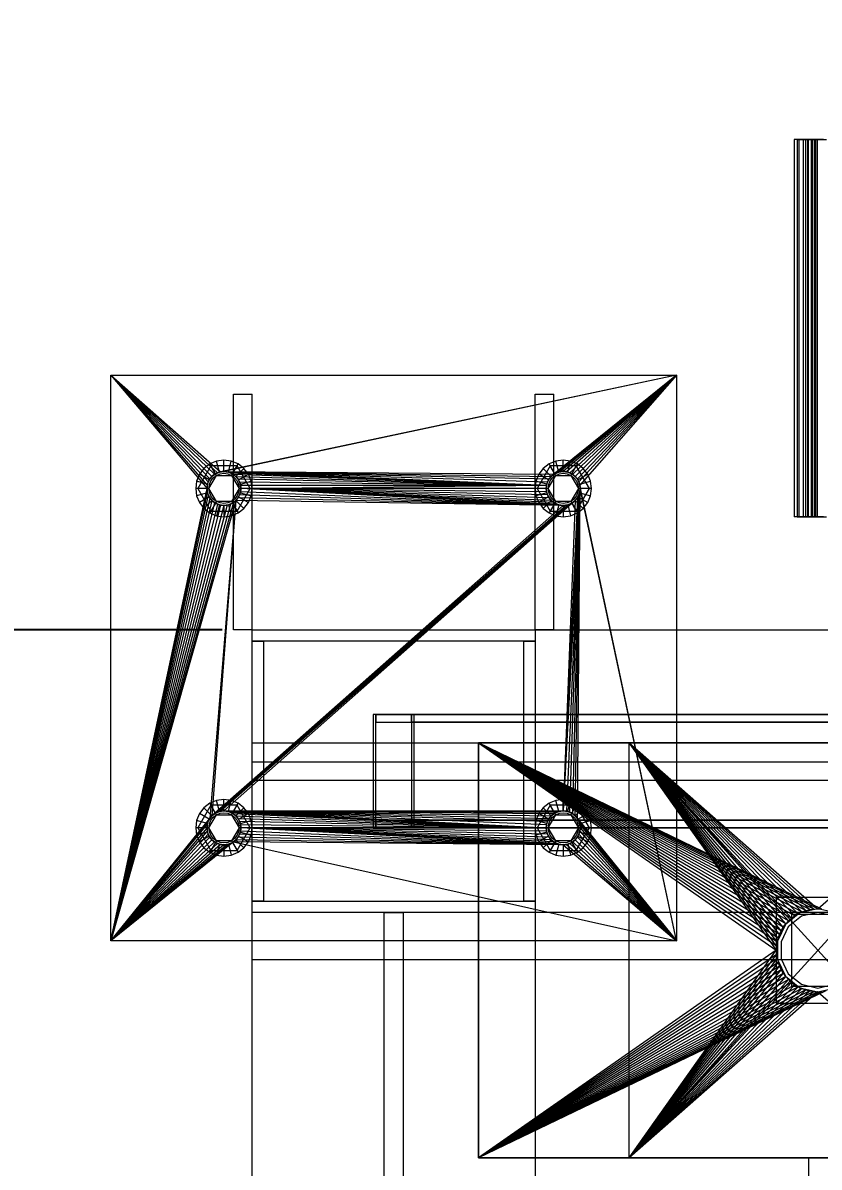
# Model space of a CAD drawing. Header units: millimetres. Extents: x -191664 to 191490, y -197311 to 10263.
# Drawn here: x -47 to 376, y -110025 to -109418 of the extents above; entities that cross this region are included whole.
import ezdxf

# ---------------------------------------------------------------- set-up
doc = ezdxf.new("R2010")
doc.units = ezdxf.units.MM
for name, color, linetype, lineweight in [('COTAS_O', 1, 'Continuous', 0), ('DET_briquetadora_superior', 7, 'Continuous', 0), ('R15_COTAS_TRANSPORTE_P', 1, 'Continuous', 0)]:
    doc.layers.add(name, color=color, linetype=linetype, lineweight=lineweight)
doc.dimstyles.new('PLANTA_20', dxfattribs={"dimtxt": 50, "dimasz": 30, "dimexe": 30, "dimexo": 16, "dimgap": 20, "dimtad": 1, "dimtih": 1, "dimtoh": 1, "dimdec": 1, "dimzin": 0, "dimdsep": 46, "dimcen": 0.09, "dimadec": 0, "dimazin": 0, "dimtfac": 1, "dimtdec": 4, "dimtofl": 0, "dimtmove": 0, "dimatfit": 3, "dimfxl": 1, "dimtolj": 1, "dimtzin": 0, "dimarcsym": 0})

# ---------------------------------------------------------------- blocks, each defined once
blk = doc.blocks.new('*D81')
at = {"layer": 'COTAS_O', "color": 0, "lineweight": -2, "transparency": 16777216}
for p, q in [((59, -109740), (-455, -109740)), ((-425, -111680), (-425, -109770)), ((59, -111710), (-455, -111710))]:
    blk.add_line(p, q, dxfattribs=at)
at = {"layer": 'COTAS_O', "color": 0, "transparency": 16777216}
for points in [[(-430, -109770), (-420, -109770), (-425, -109740)], [(-430, -111680), (-420, -111680), (-425, -111710)]]:
    blk.add_solid(points, dxfattribs=at)
at = {"layer": 'Defpoints', "color": 0, "transparency": 16777216}
for p in [(-425, -109740), (75, -109740), (75, -111710)]:
    blk.add_point(p, dxfattribs=at)
blk = doc.blocks.new('*D131')
at = {"layer": 'Defpoints', "color": 0, "transparency": 16777216}
for p in [(1100, -183968.15), (1139.8, -184162.66), (1104.62, -184212), (1304.62, -184212), (1304.62, -184212)]:
    blk.add_point(p, dxfattribs=at)
at = {"layer": 'R15_COTAS_TRANSPORTE_P', "color": 0, "lineweight": -2, "transparency": 16777216}
blk.add_arc((1304.62, -184212), 172.05, 140.00345, 169.99655, dxfattribs=at)
at = {"layer": 'R15_COTAS_TRANSPORTE_P', "color": 0, "transparency": 16777216}
for points in [[(1169.28, -184097.88), (1176.35, -184104.95), (1194.03, -184080.2)], [(1140.17, -184182.55), (1130.2, -184181.68), (1132.57, -184212)]]:
    blk.add_solid(points, dxfattribs=at)
blk = doc.blocks.new('*D132')
at = {"layer": 'Defpoints', "color": 0, "transparency": 16777216}
for p in [(-500, -194490), (-500, -194490), (500, -194490), (203.29, -194656.68), (439.69, -194832.02)]:
    blk.add_point(p, dxfattribs=at)
at = {"layer": 'R15_COTAS_TRANSPORTE_P', "color": 0, "lineweight": -2, "transparency": 16777216}
blk.add_arc((-500, -194490), 722.77, 342.37834, 357.62166, dxfattribs=at)
at = {"layer": 'R15_COTAS_TRANSPORTE_P', "color": 0, "transparency": 16777216}
for points in [[(217.15, -194519.89), (227.15, -194520.1), (222.77, -194490)], [(193.59, -194710.42), (184.12, -194707.19), (179.18, -194737.2)]]:
    blk.add_solid(points, dxfattribs=at)
blk = doc.blocks.new('*D133')
at = {"layer": 'Defpoints', "color": 0, "transparency": 16777216}
for p in [(439.69, -194147.98), (217.89, -194406.09), (-500, -194490), (-500, -194490), (500, -194490)]:
    blk.add_point(p, dxfattribs=at)
at = {"layer": 'R15_COTAS_TRANSPORTE_P', "color": 0, "lineweight": -2, "transparency": 16777216}
blk.add_arc((-500, -194490), 722.77, 2.37834, 17.62166, dxfattribs=at)
at = {"layer": 'R15_COTAS_TRANSPORTE_P', "color": 0, "transparency": 16777216}
for points in [[(184.12, -194272.81), (193.59, -194269.58), (179.18, -194242.8)], [(227.15, -194459.9), (217.15, -194460.11), (222.77, -194490)]]:
    blk.add_solid(points, dxfattribs=at)

msp = doc.modelspace()

# ---------------------------------------------------------------- linework, layer by layer
at = {"layer": 'DET_briquetadora_superior', "color": 9, "true_color": 0xb9c3c2}
for p, q in [((362.53, -109480), (362.53, -109680)), ((367.25, -109480), (362.53, -109480)), ((364.03, -109480), (364.03, -109680)), ((368.53, -109480), (364.03, -109480)), ((364.03, -109480), (365, -109480)), ((365, -109480), (365, -109680)), ((365, -109480), (369.89, -109480)), ((367.25, -109480), (367.25, -109680)), ((371.97, -109480), (367.25, -109480)), ((368.53, -109480), (368.53, -109680)), ((373.06, -109480), (368.53, -109480)), ((369.49, -109480), (369.49, -109680)), ((373.73, -109480), (369.49, -109480)), ((369.49, -109480), (371.42, -109480)), ((369.89, -109480), (369.89, -109680)), ((369.89, -109480), (374.76, -109480)), ((371.42, -109480), (371.42, -109680)), ((371.42, -109480), (376.43, -109480)), ((371.97, -109480), (371.97, -109680)), ((376.7, -109480), (371.97, -109480)), ((373.06, -109480), (373.06, -109680)), ((377.6, -109480), (373.06, -109480)), ((373.73, -109480), (373.73, -109680)), ((378.01, -109480), (373.73, -109480)), ((374.76, -109480), (374.76, -109680)), ((374.76, -109480), (379.63, -109480)), ((367.25, -109680), (362.53, -109680)), ((368.53, -109680), (364.03, -109680)), ((364.03, -109680), (365, -109680)), ((365, -109680), (369.89, -109680)), ((371.97, -109680), (367.25, -109680)), ((373.06, -109680), (368.53, -109680)), ((373.73, -109680), (369.49, -109680)), ((369.49, -109680), (371.42, -109680)), ((369.89, -109680), (374.76, -109680)), ((371.42, -109680), (376.43, -109680)), ((376.7, -109680), (371.97, -109680)), ((377.6, -109680), (373.06, -109680)), ((378.01, -109680), (373.73, -109680)), ((374.76, -109680), (379.63, -109680)), ((195, -109800), (275, -109800)), ((204.41, -109800), (195, -109800)), ((195, -109800), (475, -109800)), ((195, -109800), (675, -109800)), ((195, -110020), (195, -109800)), ((195, -109800), (195, -109813.45)), ((195, -109800), (353, -109910)), ((353.11, -109907.84), (195, -109800)), ((353.42, -109905.71), (195, -109800)), ((353.95, -109903.61), (195, -109800)), ((354.67, -109901.58), (195, -109800)), ((355.6, -109899.63), (195, -109800)), ((356.71, -109897.78), (195, -109800)), ((357.99, -109896.04), (195, -109800)), ((359.44, -109894.44), (195, -109800)), ((361.04, -109892.99), (195, -109800)), ((362.78, -109891.71), (195, -109800)), ((364.63, -109890.6), (195, -109800)), ((366.58, -109889.67), (195, -109800)), ((368.61, -109888.95), (195, -109800)), ((370.71, -109888.42), (195, -109800)), ((372.84, -109888.11), (195, -109800)), ((375, -109888), (195, -109800)), ((377.16, -109888.11), (195, -109800)), ((195, -109800), (2155, -109800)), ((205.39, -109800), (204.41, -109800)), ((204.41, -109800), (275, -109800)), ((211.91, -109800), (205.39, -109800)), ((205.39, -109800), (275, -109800)), ((275, -109800), (211.91, -109800)), ((254.17, -109800), (211.91, -109800)), ((475, -109800), (254.17, -109800)), ((279, -109800), (254.17, -109800)), ((275, -110020), (275, -109800)), ((275, -109800), (475, -109800)), ((275, -109800), (353, -109910)), ((275, -109800), (364.63, -109890.6)), ((362.78, -109891.71), (275, -109800)), ((361.04, -109892.99), (275, -109800)), ((359.44, -109894.44), (275, -109800)), ((357.99, -109896.04), (275, -109800)), ((356.71, -109897.78), (275, -109800)), ((355.6, -109899.63), (275, -109800)), ((354.67, -109901.58), (275, -109800)), ((353.95, -109903.61), (275, -109800)), ((353.42, -109905.71), (275, -109800)), ((353.11, -109907.84), (275, -109800)), ((275, -109800), (366.58, -109889.67)), ((275, -109800), (368.61, -109888.95)), ((275, -109800), (370.71, -109888.42)), ((275, -109800), (372.84, -109888.11)), ((275, -109800), (375, -109888)), ((275, -110020), (475, -109800)), ((275, -109800), (475, -110020)), ((555, -109800), (279, -109800)), ((568.33, -109800), (279, -109800)), ((375, -109888), (475, -109800)), ((195, -109813.45), (195, -110020)), ((397, -109882), (353, -109882)), ((353, -109882), (353, -109938)), ((375, -109888), (365.45, -109890.18)), ((366.58, -109889.67), (368.61, -109888.95)), ((368.61, -109888.95), (370.71, -109888.42)), ((370.71, -109888.42), (372.84, -109888.11)), ((372.84, -109888.11), (375, -109888)), ((384.55, -109890.18), (375, -109888)), ((375, -109888), (377.16, -109888.11)), ((365.45, -109890.18), (357.8, -109896.28)), ((357.99, -109896.04), (359.44, -109894.44)), ((366.32, -109891.98), (359.36, -109897.53)), ((359.44, -109894.44), (361.04, -109892.99)), ((361, -109891), (361, -109929)), ((389, -109891), (361, -109891)), ((361.04, -109892.99), (362.78, -109891.71)), ((362.78, -109891.71), (364.63, -109890.6)), ((364.63, -109890.6), (366.58, -109889.67)), ((375, -109890), (366.32, -109891.98)), ((383.68, -109891.98), (375, -109890)), ((357.8, -109896.28), (353.55, -109905.1)), ((354.67, -109901.58), (355.6, -109899.63)), ((359.36, -109897.53), (355.5, -109905.55)), ((355.6, -109899.63), (356.71, -109897.78)), ((356.71, -109897.78), (357.99, -109896.04)), ((353.11, -109907.84), (353.42, -109905.71)), ((353.42, -109905.71), (353.95, -109903.61)), ((353.55, -109905.1), (353.55, -109914.9)), ((353.95, -109903.61), (354.67, -109901.58)), ((355.5, -109905.55), (355.5, -109914.45)), ((353, -109910), (195, -110020)), ((353.11, -109912.16), (195, -110020)), ((275, -110020), (353, -109910)), ((275, -110020), (353.11, -109912.16)), ((353, -109910), (353.11, -109907.84)), ((353, -109910), (353.11, -109912.16)), ((353.11, -109912.16), (353.42, -109914.29)), ((353.42, -109914.29), (195, -110020)), ((353.95, -109916.39), (195, -110020)), ((354.67, -109918.42), (195, -110020)), ((275, -110020), (353.42, -109914.29)), ((275, -110020), (353.95, -109916.39)), ((275, -110020), (354.67, -109918.42)), ((353.42, -109914.29), (353.95, -109916.39)), ((353.55, -109914.9), (357.8, -109923.72)), ((353.95, -109916.39), (354.67, -109918.42)), ((354.67, -109918.42), (355.6, -109920.37)), ((355.5, -109914.45), (359.36, -109922.47)), ((355.6, -109920.37), (195, -110020)), ((356.71, -109922.22), (195, -110020)), ((357.99, -109923.96), (195, -110020)), ((359.44, -109925.56), (195, -110020)), ((275, -110020), (355.6, -109920.37)), ((275, -110020), (356.71, -109922.22)), ((275, -110020), (357.99, -109923.96)), ((275, -110020), (359.44, -109925.56)), ((355.6, -109920.37), (356.71, -109922.22)), ((356.71, -109922.22), (357.99, -109923.96)), ((357.8, -109923.72), (365.45, -109929.82)), ((357.99, -109923.96), (359.44, -109925.56)), ((359.36, -109922.47), (366.32, -109928.02)), ((359.44, -109925.56), (361.04, -109927.01)), ((361.04, -109927.01), (195, -110020)), ((362.78, -109928.29), (195, -110020)), ((364.63, -109929.4), (195, -110020)), ((366.58, -109930.33), (195, -110020)), ((368.61, -109931.05), (195, -110020)), ((379.29, -109931.58), (195, -110020)), ((370.71, -109931.58), (195, -110020)), ((361.04, -109927.01), (275, -110020)), ((362.78, -109928.29), (275, -110020)), ((364.63, -109929.4), (275, -110020)), ((366.58, -109930.33), (275, -110020)), ((368.61, -109931.05), (275, -110020)), ((370.71, -109931.58), (275, -110020)), ((361, -109929), (389, -109929)), ((361.04, -109927.01), (362.78, -109928.29)), ((362.78, -109928.29), (364.63, -109929.4)), ((364.63, -109929.4), (366.58, -109930.33)), ((365.45, -109929.82), (375, -109932)), ((366.32, -109928.02), (375, -109930)), ((366.58, -109930.33), (368.61, -109931.05)), ((368.61, -109931.05), (370.71, -109931.58)), ((370.71, -109931.58), (372.84, -109931.89)), ((375, -109930), (383.68, -109928.02)), ((375, -109932), (384.55, -109929.82)), ((377.16, -109931.89), (195, -110020)), ((372.84, -109931.89), (195, -110020)), ((375, -109932), (195, -110020)), ((372.84, -109931.89), (275, -110020)), ((375, -109932), (275, -110020)), ((372.84, -109931.89), (375, -109932)), ((375, -109932), (377.16, -109931.89)), ((375, -109932), (475, -110020)), ((353, -109938), (397, -109938)), ((195, -110020), (475, -110020)), ((675, -110020), (195, -110020)), ((195, -110020), (275, -110020)), ((195, -110020), (204.41, -110020)), ((2155, -110020), (195, -110020)), ((275, -110020), (204.41, -110020)), ((204.41, -110020), (205.39, -110020)), ((275, -110020), (205.39, -110020)), ((205.39, -110020), (211.91, -110020)), ((275, -110020), (211.91, -110020)), ((211.91, -110020), (254.17, -110020)), ((475, -110020), (254.17, -110020)), ((254.17, -110020), (279, -110020)), ((475, -110020), (275, -110020)), ((279, -110020), (555, -110020)), ((279, -110020), (1781.67, -110020)), ((370, -110020), (372.48, -110020)), ((370, -110020), (370, -110032)), ((372.48, -110020), (379.41, -110020))]:
    msp.add_line(p, q, dxfattribs=at)
at = {"layer": 'DET_briquetadora_superior', "color": 252, "true_color": 0x82929a}
for p, q in [((0, -109905), (0, -109605)), ((0, -109605), (51, -109665)), ((0, -109605), (51.17, -109663.24)), ((0, -109605), (51.69, -109661.56)), ((0, -109605), (52.52, -109660)), ((0, -109605), (53.64, -109658.64)), ((0, -109605), (55, -109657.52)), ((0, -109605), (56.56, -109656.69)), ((0, -109605), (58.24, -109656.17)), ((0, -109605), (300, -109605)), ((300, -109605), (58.24, -109656.17)), ((300, -109605), (60, -109656)), ((300, -109605), (235, -109657.52)), ((300, -109605), (236.56, -109656.69)), ((300, -109605), (238.24, -109656.17)), ((300, -109605), (240, -109656)), ((300, -109605), (241.76, -109656.17)), ((300, -109605), (243.44, -109656.69)), ((300, -109605), (245, -109657.52)), ((300, -109605), (246.36, -109658.64)), ((300, -109605), (247.48, -109660)), ((300, -109605), (248.31, -109661.56)), ((300, -109605), (248.83, -109663.24)), ((300, -109605), (300, -109905)), ((55, -109657.52), (53.64, -109658.64)), ((56.56, -109656.69), (55, -109657.52)), ((58.24, -109656.17), (56.56, -109656.69)), ((60, -109656), (58.24, -109656.17)), ((61.76, -109656.17), (60, -109656)), ((60, -109656), (231.17, -109663.24)), ((60, -109656), (231.69, -109661.56)), ((60, -109656), (232.52, -109660)), ((60, -109656), (233.64, -109658.64)), ((60, -109656), (235, -109657.52)), ((63.44, -109656.69), (61.76, -109656.17)), ((61.76, -109656.17), (231.17, -109663.24)), ((65, -109657.52), (63.44, -109656.69)), ((63.44, -109656.69), (231.17, -109663.24)), ((66.36, -109658.64), (65, -109657.52)), ((65, -109657.52), (231.17, -109663.24)), ((235, -109657.52), (233.64, -109658.64)), ((236.56, -109656.69), (235, -109657.52)), ((238.24, -109656.17), (236.56, -109656.69)), ((240, -109656), (238.24, -109656.17)), ((241.76, -109656.17), (240, -109656)), ((243.44, -109656.69), (241.76, -109656.17)), ((245, -109657.52), (243.44, -109656.69)), ((246.36, -109658.64), (245, -109657.52)), ((51.17, -109663.24), (51, -109665)), ((51.69, -109661.56), (51.17, -109663.24)), ((52.52, -109660), (51.69, -109661.56)), ((53.64, -109658.64), (52.52, -109660)), ((67.48, -109660), (66.36, -109658.64)), ((66.36, -109658.64), (231.17, -109663.24)), ((68.31, -109661.56), (67.48, -109660)), ((67.48, -109660), (231.17, -109663.24)), ((68.83, -109663.24), (68.31, -109661.56)), ((68.31, -109661.56), (231.17, -109663.24)), ((69, -109665), (68.83, -109663.24)), ((68.83, -109663.24), (231.17, -109663.24)), ((69, -109665), (231.17, -109663.24)), ((231.17, -109663.24), (231, -109665)), ((231.69, -109661.56), (231.17, -109663.24)), ((232.52, -109660), (231.69, -109661.56)), ((233.64, -109658.64), (232.52, -109660)), ((247.48, -109660), (246.36, -109658.64)), ((248.31, -109661.56), (247.48, -109660)), ((248.83, -109663.24), (248.31, -109661.56)), ((300, -109905), (248.83, -109663.24)), ((249, -109665), (248.83, -109663.24)), ((0, -109905), (51, -109665)), ((51.17, -109666.76), (0, -109905)), ((51.69, -109668.44), (0, -109905)), ((52.52, -109670), (0, -109905)), ((51, -109665), (51.17, -109666.76)), ((51.17, -109666.76), (51.69, -109668.44)), ((51.69, -109668.44), (52.52, -109670)), ((52.52, -109670), (53.64, -109671.36)), ((66.36, -109671.36), (67.48, -109670)), ((67.48, -109670), (68.31, -109668.44)), ((240, -109674), (67.48, -109670)), ((68.31, -109668.44), (68.83, -109666.76)), ((240, -109674), (68.31, -109668.44)), ((68.83, -109666.76), (69, -109665)), ((240, -109674), (68.83, -109666.76)), ((231, -109665), (69, -109665)), ((231.17, -109666.76), (69, -109665)), ((231.69, -109668.44), (69, -109665)), ((232.52, -109670), (69, -109665)), ((233.64, -109671.36), (69, -109665)), ((235, -109672.48), (69, -109665)), ((236.56, -109673.31), (69, -109665)), ((238.24, -109673.83), (69, -109665)), ((240, -109674), (69, -109665)), ((231, -109665), (231.17, -109666.76)), ((231.17, -109666.76), (231.69, -109668.44)), ((231.69, -109668.44), (232.52, -109670)), ((232.52, -109670), (233.64, -109671.36)), ((249, -109665), (240, -109836)), ((248.83, -109666.76), (240, -109836)), ((248.31, -109668.44), (240, -109836)), ((247.48, -109670), (240, -109836)), ((249, -109665), (241.76, -109836.17)), ((243.44, -109836.69), (249, -109665)), ((245, -109837.52), (249, -109665)), ((246.36, -109838.64), (249, -109665)), ((246.36, -109671.36), (247.48, -109670)), ((247.48, -109840), (249, -109665)), ((247.48, -109670), (248.31, -109668.44)), ((248.31, -109668.44), (248.83, -109666.76)), ((248.83, -109666.76), (249, -109665)), ((300, -109905), (249, -109665)), ((53.64, -109671.36), (0, -109905)), ((66.36, -109671.36), (0, -109905)), ((55, -109672.48), (0, -109905)), ((65, -109672.48), (0, -109905)), ((56.56, -109673.31), (0, -109905)), ((63.44, -109673.31), (0, -109905)), ((58.24, -109673.83), (0, -109905)), ((61.76, -109673.83), (0, -109905)), ((60, -109674), (0, -109905)), ((66.36, -109671.36), (52.52, -109840)), ((53.64, -109671.36), (55, -109672.48)), ((66.36, -109671.36), (53.64, -109838.64)), ((246.36, -109671.36), (53.64, -109838.64)), ((245, -109672.48), (53.64, -109838.64)), ((243.44, -109673.31), (53.64, -109838.64)), ((241.76, -109673.83), (53.64, -109838.64)), ((240, -109674), (53.64, -109838.64)), ((246.36, -109671.36), (55, -109837.52)), ((55, -109672.48), (56.56, -109673.31)), ((246.36, -109671.36), (56.56, -109836.69)), ((56.56, -109673.31), (58.24, -109673.83)), ((246.36, -109671.36), (58.24, -109836.17)), ((58.24, -109673.83), (60, -109674)), ((246.36, -109671.36), (60, -109836)), ((60, -109674), (61.76, -109673.83)), ((61.76, -109673.83), (63.44, -109673.31)), ((63.44, -109673.31), (65, -109672.48)), ((65, -109672.48), (66.36, -109671.36)), ((240, -109674), (66.36, -109671.36)), ((233.64, -109671.36), (235, -109672.48)), ((235, -109672.48), (236.56, -109673.31)), ((236.56, -109673.31), (238.24, -109673.83)), ((238.24, -109673.83), (240, -109674)), ((246.36, -109671.36), (240, -109836)), ((240, -109674), (241.76, -109673.83)), ((241.76, -109673.83), (243.44, -109673.31)), ((243.44, -109673.31), (245, -109672.48)), ((245, -109672.48), (246.36, -109671.36)), ((0, -109905), (52.52, -109840)), ((52.52, -109840), (51.69, -109841.56)), ((53.64, -109838.64), (52.52, -109840)), ((55, -109837.52), (53.64, -109838.64)), ((56.56, -109836.69), (55, -109837.52)), ((58.24, -109836.17), (56.56, -109836.69)), ((60, -109836), (58.24, -109836.17)), ((61.76, -109836.17), (60, -109836)), ((60, -109836), (231, -109845)), ((60, -109836), (231.17, -109843.24)), ((60, -109836), (231.69, -109841.56)), ((60, -109836), (232.52, -109840)), ((60, -109836), (233.64, -109838.64)), ((60, -109836), (235, -109837.52)), ((60, -109836), (236.56, -109836.69)), ((60, -109836), (238.24, -109836.17)), ((60, -109836), (240, -109836)), ((63.44, -109836.69), (61.76, -109836.17)), ((61.76, -109836.17), (231, -109845)), ((65, -109837.52), (63.44, -109836.69)), ((63.44, -109836.69), (231, -109845)), ((66.36, -109838.64), (65, -109837.52)), ((65, -109837.52), (231, -109845)), ((67.48, -109840), (66.36, -109838.64)), ((66.36, -109838.64), (231, -109845)), ((68.31, -109841.56), (67.48, -109840)), ((67.48, -109840), (231, -109845)), ((232.52, -109840), (231.69, -109841.56)), ((233.64, -109838.64), (232.52, -109840)), ((235, -109837.52), (233.64, -109838.64)), ((236.56, -109836.69), (235, -109837.52)), ((238.24, -109836.17), (236.56, -109836.69)), ((240, -109836), (238.24, -109836.17)), ((241.76, -109836.17), (240, -109836)), ((243.44, -109836.69), (241.76, -109836.17)), ((245, -109837.52), (243.44, -109836.69)), ((246.36, -109838.64), (245, -109837.52)), ((247.48, -109840), (246.36, -109838.64)), ((248.31, -109841.56), (247.48, -109840)), ((247.48, -109840), (300, -109905)), ((0, -109905), (51.69, -109841.56)), ((0, -109905), (51.17, -109843.24)), ((51, -109845), (0, -109905)), ((51.17, -109843.24), (51, -109845)), ((51, -109845), (51.17, -109846.76)), ((51.69, -109841.56), (51.17, -109843.24)), ((68.83, -109843.24), (68.31, -109841.56)), ((68.31, -109841.56), (231, -109845)), ((69, -109845), (68.83, -109843.24)), ((68.83, -109843.24), (231, -109845)), ((68.83, -109846.76), (69, -109845)), ((231, -109845), (69, -109845)), ((231.17, -109846.76), (69, -109845)), ((231.69, -109848.44), (69, -109845)), ((232.52, -109850), (69, -109845)), ((233.64, -109851.36), (69, -109845)), ((235, -109852.48), (69, -109845)), ((236.56, -109853.31), (69, -109845)), ((238.24, -109853.83), (69, -109845)), ((240, -109854), (69, -109845)), ((231.17, -109843.24), (231, -109845)), ((231, -109845), (231.17, -109846.76)), ((231.69, -109841.56), (231.17, -109843.24)), ((248.83, -109843.24), (248.31, -109841.56)), ((248.31, -109841.56), (300, -109905)), ((249, -109845), (248.83, -109843.24)), ((248.83, -109843.24), (300, -109905)), ((248.83, -109846.76), (249, -109845)), ((249, -109845), (300, -109905)), ((51.17, -109846.76), (0, -109905)), ((51.69, -109848.44), (0, -109905)), ((52.52, -109850), (0, -109905)), ((53.64, -109851.36), (0, -109905)), ((55, -109852.48), (0, -109905)), ((65, -109852.48), (0, -109905)), ((51.17, -109846.76), (51.69, -109848.44)), ((51.69, -109848.44), (52.52, -109850)), ((52.52, -109850), (53.64, -109851.36)), ((53.64, -109851.36), (55, -109852.48)), ((55, -109852.48), (56.56, -109853.31)), ((63.44, -109853.31), (65, -109852.48)), ((65, -109852.48), (66.36, -109851.36)), ((65, -109852.48), (300, -109905)), ((240, -109854), (65, -109852.48)), ((66.36, -109851.36), (67.48, -109850)), ((240, -109854), (66.36, -109851.36)), ((67.48, -109850), (68.31, -109848.44)), ((240, -109854), (67.48, -109850)), ((68.31, -109848.44), (68.83, -109846.76)), ((240, -109854), (68.31, -109848.44)), ((240, -109854), (68.83, -109846.76)), ((231.17, -109846.76), (231.69, -109848.44)), ((231.69, -109848.44), (232.52, -109850)), ((232.52, -109850), (233.64, -109851.36)), ((233.64, -109851.36), (235, -109852.48)), ((235, -109852.48), (236.56, -109853.31)), ((243.44, -109853.31), (245, -109852.48)), ((245, -109852.48), (246.36, -109851.36)), ((245, -109852.48), (300, -109905)), ((246.36, -109851.36), (247.48, -109850)), ((246.36, -109851.36), (300, -109905)), ((247.48, -109850), (248.31, -109848.44)), ((247.48, -109850), (300, -109905)), ((248.31, -109848.44), (248.83, -109846.76)), ((248.31, -109848.44), (300, -109905)), ((248.83, -109846.76), (300, -109905)), ((56.56, -109853.31), (0, -109905)), ((63.44, -109853.31), (0, -109905)), ((58.24, -109853.83), (0, -109905)), ((61.76, -109853.83), (0, -109905)), ((60, -109854), (0, -109905)), ((56.56, -109853.31), (58.24, -109853.83)), ((58.24, -109853.83), (60, -109854)), ((60, -109854), (61.76, -109853.83)), ((61.76, -109853.83), (63.44, -109853.31)), ((236.56, -109853.31), (238.24, -109853.83)), ((238.24, -109853.83), (240, -109854)), ((240, -109854), (241.76, -109853.83)), ((240, -109854), (300, -109905)), ((241.76, -109853.83), (243.44, -109853.31)), ((241.76, -109853.83), (300, -109905)), ((243.44, -109853.31), (300, -109905)), ((300, -109905), (0, -109905))]:
    msp.add_line(p, q, dxfattribs=at)
at = {"layer": 'DET_briquetadora_superior', "color": 8, "true_color": 0x71848d}
for p, q in [((65, -109740), (65, -109615)), ((65, -109615), (75, -109615)), ((75, -109740), (75, -109615)), ((225, -109740), (225, -109615)), ((225, -109615), (235, -109615)), ((235, -109740), (235, -109615)), ((75, -109740), (65, -109740)), ((235, -109740), (225, -109740))]:
    msp.add_line(p, q, dxfattribs=at)
at = {"layer": 'DET_briquetadora_superior', "color": 252, "true_color": 0x8ba19a}
for p, q in [((52.5, -109652.01), (49.39, -109654.39)), ((56.12, -109650.51), (52.5, -109652.01)), ((55.5, -109657.21), (52.5, -109652.01)), ((60, -109650), (56.12, -109650.51)), ((57.67, -109656.31), (56.12, -109650.51)), ((63.88, -109650.51), (60, -109650)), ((60, -109656), (60, -109650)), ((62.33, -109656.31), (63.88, -109650.51)), ((67.5, -109652.01), (63.88, -109650.51)), ((64.5, -109657.21), (67.5, -109652.01)), ((70.61, -109654.39), (67.5, -109652.01)), ((232.5, -109652.01), (229.39, -109654.39)), ((236.12, -109650.51), (232.5, -109652.01)), ((235.5, -109657.21), (232.5, -109652.01)), ((240, -109650), (236.12, -109650.51)), ((237.67, -109656.31), (236.12, -109650.51)), ((243.88, -109650.51), (240, -109650)), ((240, -109656), (240, -109650)), ((242.33, -109656.31), (243.88, -109650.51)), ((247.5, -109652.01), (243.88, -109650.51)), ((244.5, -109657.21), (247.5, -109652.01)), ((250.61, -109654.39), (247.5, -109652.01)), ((47.01, -109657.5), (45.51, -109661.12)), ((53.08, -109653.01), (46.15, -109665)), ((49.39, -109654.39), (47.01, -109657.5)), ((52.21, -109660.5), (47.01, -109657.5)), ((53.64, -109658.64), (49.39, -109654.39)), ((52, -109665), (56, -109658.07)), ((66.92, -109653.01), (53.08, -109653.01)), ((56, -109658.07), (53.08, -109653.01)), ((53.64, -109658.64), (55.5, -109657.21)), ((55.5, -109657.21), (57.67, -109656.31)), ((56, -109658.07), (64, -109658.07)), ((57.67, -109656.31), (60, -109656)), ((60, -109656), (62.33, -109656.31)), ((62.33, -109656.31), (64.5, -109657.21)), ((64, -109658.07), (66.92, -109653.01)), ((64, -109658.07), (68, -109665)), ((64.5, -109657.21), (66.36, -109658.64)), ((66.36, -109658.64), (70.61, -109654.39)), ((73.85, -109665), (66.92, -109653.01)), ((67.79, -109660.5), (72.99, -109657.5)), ((72.99, -109657.5), (70.61, -109654.39)), ((74.49, -109661.12), (72.99, -109657.5)), ((227.01, -109657.5), (225.51, -109661.12)), ((233.08, -109653.01), (226.15, -109665)), ((229.39, -109654.39), (227.01, -109657.5)), ((232.21, -109660.5), (227.01, -109657.5)), ((233.64, -109658.64), (229.39, -109654.39)), ((232, -109665), (236, -109658.07)), ((246.92, -109653.01), (233.08, -109653.01)), ((236, -109658.07), (233.08, -109653.01)), ((233.64, -109658.64), (235.5, -109657.21)), ((235.5, -109657.21), (237.67, -109656.31)), ((236, -109658.07), (244, -109658.07)), ((237.67, -109656.31), (240, -109656)), ((240, -109656), (242.33, -109656.31)), ((242.33, -109656.31), (244.5, -109657.21)), ((244, -109658.07), (246.92, -109653.01)), ((244, -109658.07), (248, -109665)), ((244.5, -109657.21), (246.36, -109658.64)), ((246.36, -109658.64), (250.61, -109654.39)), ((253.85, -109665), (246.92, -109653.01)), ((247.79, -109660.5), (252.99, -109657.5)), ((252.99, -109657.5), (250.61, -109654.39)), ((254.49, -109661.12), (252.99, -109657.5)), ((45.51, -109661.12), (45, -109665)), ((51.31, -109662.67), (45.51, -109661.12)), ((51, -109665), (51.31, -109662.67)), ((51.31, -109662.67), (52.21, -109660.5)), ((52.21, -109660.5), (53.64, -109658.64)), ((66.36, -109658.64), (67.79, -109660.5)), ((67.79, -109660.5), (68.69, -109662.67)), ((68.69, -109662.67), (74.49, -109661.12)), ((68.69, -109662.67), (69, -109665)), ((75, -109665), (74.49, -109661.12)), ((225.51, -109661.12), (225, -109665)), ((231.31, -109662.67), (225.51, -109661.12)), ((231, -109665), (231.31, -109662.67)), ((231.31, -109662.67), (232.21, -109660.5)), ((232.21, -109660.5), (233.64, -109658.64)), ((246.36, -109658.64), (247.79, -109660.5)), ((247.79, -109660.5), (248.69, -109662.67)), ((248.69, -109662.67), (254.49, -109661.12)), ((248.69, -109662.67), (249, -109665)), ((255, -109665), (254.49, -109661.12)), ((51, -109665), (45, -109665)), ((45, -109665), (45.51, -109668.88)), ((51.31, -109667.33), (45.51, -109668.88)), ((45.51, -109668.88), (47.01, -109672.5)), ((52, -109665), (46.15, -109665)), ((46.15, -109665), (53.08, -109676.99)), ((52.21, -109669.5), (47.01, -109672.5)), ((51.31, -109667.33), (51, -109665)), ((52.21, -109669.5), (51.31, -109667.33)), ((56, -109671.93), (52, -109665)), ((53.64, -109671.36), (52.21, -109669.5)), ((68, -109665), (64, -109671.93)), ((67.79, -109669.5), (66.36, -109671.36)), ((66.92, -109676.99), (73.85, -109665)), ((68.69, -109667.33), (67.79, -109669.5)), ((67.79, -109669.5), (72.99, -109672.5)), ((73.85, -109665), (68, -109665)), ((69, -109665), (68.69, -109667.33)), ((68.69, -109667.33), (74.49, -109668.88)), ((75, -109665), (69, -109665)), ((72.99, -109672.5), (74.49, -109668.88)), ((74.49, -109668.88), (75, -109665)), ((231, -109665), (225, -109665)), ((225, -109665), (225.51, -109668.88)), ((231.31, -109667.33), (225.51, -109668.88)), ((225.51, -109668.88), (227.01, -109672.5)), ((232, -109665), (226.15, -109665)), ((226.15, -109665), (233.08, -109676.99)), ((232.21, -109669.5), (227.01, -109672.5)), ((231.31, -109667.33), (231, -109665)), ((232.21, -109669.5), (231.31, -109667.33)), ((236, -109671.93), (232, -109665)), ((233.64, -109671.36), (232.21, -109669.5)), ((248, -109665), (244, -109671.93)), ((247.79, -109669.5), (246.36, -109671.36)), ((246.92, -109676.99), (253.85, -109665)), ((248.69, -109667.33), (247.79, -109669.5)), ((247.79, -109669.5), (252.99, -109672.5)), ((253.85, -109665), (248, -109665)), ((249, -109665), (248.69, -109667.33)), ((248.69, -109667.33), (254.49, -109668.88)), ((255, -109665), (249, -109665)), ((252.99, -109672.5), (254.49, -109668.88)), ((254.49, -109668.88), (255, -109665)), ((47.01, -109672.5), (49.39, -109675.61)), ((53.64, -109671.36), (49.39, -109675.61)), ((49.39, -109675.61), (52.5, -109677.99)), ((55.5, -109672.79), (52.5, -109677.99)), ((56, -109671.93), (53.08, -109676.99)), ((55.5, -109672.79), (53.64, -109671.36)), ((57.67, -109673.69), (55.5, -109672.79)), ((64, -109671.93), (56, -109671.93)), ((57.67, -109673.69), (56.12, -109679.49)), ((60, -109674), (57.67, -109673.69)), ((62.33, -109673.69), (60, -109674)), ((60, -109674), (60, -109680)), ((64.5, -109672.79), (62.33, -109673.69)), ((62.33, -109673.69), (63.88, -109679.49)), ((64, -109671.93), (66.92, -109676.99)), ((66.36, -109671.36), (64.5, -109672.79)), ((64.5, -109672.79), (67.5, -109677.99)), ((66.36, -109671.36), (70.61, -109675.61)), ((67.5, -109677.99), (70.61, -109675.61)), ((70.61, -109675.61), (72.99, -109672.5)), ((227.01, -109672.5), (229.39, -109675.61)), ((233.64, -109671.36), (229.39, -109675.61)), ((229.39, -109675.61), (232.5, -109677.99)), ((235.5, -109672.79), (232.5, -109677.99)), ((236, -109671.93), (233.08, -109676.99)), ((235.5, -109672.79), (233.64, -109671.36)), ((237.67, -109673.69), (235.5, -109672.79)), ((244, -109671.93), (236, -109671.93)), ((237.67, -109673.69), (236.12, -109679.49)), ((240, -109674), (237.67, -109673.69)), ((242.33, -109673.69), (240, -109674)), ((240, -109674), (240, -109680)), ((244.5, -109672.79), (242.33, -109673.69)), ((242.33, -109673.69), (243.88, -109679.49)), ((244, -109671.93), (246.92, -109676.99)), ((246.36, -109671.36), (244.5, -109672.79)), ((244.5, -109672.79), (247.5, -109677.99)), ((246.36, -109671.36), (250.61, -109675.61)), ((247.5, -109677.99), (250.61, -109675.61)), ((250.61, -109675.61), (252.99, -109672.5)), ((52.5, -109677.99), (56.12, -109679.49)), ((53.08, -109676.99), (66.92, -109676.99)), ((56.12, -109679.49), (60, -109680)), ((60, -109680), (63.88, -109679.49)), ((63.88, -109679.49), (67.5, -109677.99)), ((232.5, -109677.99), (236.12, -109679.49)), ((233.08, -109676.99), (246.92, -109676.99)), ((236.12, -109679.49), (240, -109680)), ((240, -109680), (243.88, -109679.49)), ((243.88, -109679.49), (247.5, -109677.99)), ((53.08, -109833.01), (46.15, -109845)), ((49.39, -109834.39), (47.01, -109837.5)), ((52.5, -109832.01), (49.39, -109834.39)), ((53.64, -109838.64), (49.39, -109834.39)), ((56.12, -109830.51), (52.5, -109832.01)), ((55.5, -109837.21), (52.5, -109832.01)), ((66.92, -109833.01), (53.08, -109833.01)), ((56, -109838.07), (53.08, -109833.01)), ((60, -109830), (56.12, -109830.51)), ((57.67, -109836.31), (56.12, -109830.51)), ((63.88, -109830.51), (60, -109830)), ((60, -109836), (60, -109830)), ((62.33, -109836.31), (63.88, -109830.51)), ((67.5, -109832.01), (63.88, -109830.51)), ((64, -109838.07), (66.92, -109833.01)), ((64.5, -109837.21), (67.5, -109832.01)), ((66.36, -109838.64), (70.61, -109834.39)), ((73.85, -109845), (66.92, -109833.01)), ((70.61, -109834.39), (67.5, -109832.01)), ((72.99, -109837.5), (70.61, -109834.39)), ((233.08, -109833.01), (226.15, -109845)), ((229.39, -109834.39), (227.01, -109837.5)), ((232.5, -109832.01), (229.39, -109834.39)), ((233.64, -109838.64), (229.39, -109834.39)), ((236.12, -109830.51), (232.5, -109832.01)), ((235.5, -109837.21), (232.5, -109832.01)), ((246.92, -109833.01), (233.08, -109833.01)), ((236, -109838.07), (233.08, -109833.01)), ((240, -109830), (236.12, -109830.51)), ((237.67, -109836.31), (236.12, -109830.51)), ((243.88, -109830.51), (240, -109830)), ((240, -109836), (240, -109830)), ((242.33, -109836.31), (243.88, -109830.51)), ((247.5, -109832.01), (243.88, -109830.51)), ((244, -109838.07), (246.92, -109833.01)), ((244.5, -109837.21), (247.5, -109832.01)), ((246.36, -109838.64), (250.61, -109834.39)), ((253.85, -109845), (246.92, -109833.01)), ((250.61, -109834.39), (247.5, -109832.01)), ((252.99, -109837.5), (250.61, -109834.39)), ((47.01, -109837.5), (45.51, -109841.12)), ((52.21, -109840.5), (47.01, -109837.5)), ((51.31, -109842.67), (52.21, -109840.5)), ((52, -109845), (56, -109838.07)), ((52.21, -109840.5), (53.64, -109838.64)), ((53.64, -109838.64), (55.5, -109837.21)), ((55.5, -109837.21), (57.67, -109836.31)), ((56, -109838.07), (64, -109838.07)), ((57.67, -109836.31), (60, -109836)), ((60, -109836), (62.33, -109836.31)), ((62.33, -109836.31), (64.5, -109837.21)), ((64, -109838.07), (68, -109845)), ((64.5, -109837.21), (66.36, -109838.64)), ((66.36, -109838.64), (67.79, -109840.5)), ((67.79, -109840.5), (72.99, -109837.5)), ((67.79, -109840.5), (68.69, -109842.67)), ((74.49, -109841.12), (72.99, -109837.5)), ((227.01, -109837.5), (225.51, -109841.12)), ((232.21, -109840.5), (227.01, -109837.5)), ((231.31, -109842.67), (232.21, -109840.5)), ((232, -109845), (236, -109838.07)), ((232.21, -109840.5), (233.64, -109838.64)), ((233.64, -109838.64), (235.5, -109837.21)), ((235.5, -109837.21), (237.67, -109836.31)), ((236, -109838.07), (244, -109838.07)), ((237.67, -109836.31), (240, -109836)), ((240, -109836), (242.33, -109836.31)), ((242.33, -109836.31), (244.5, -109837.21)), ((244, -109838.07), (248, -109845)), ((244.5, -109837.21), (246.36, -109838.64)), ((246.36, -109838.64), (247.79, -109840.5)), ((247.79, -109840.5), (252.99, -109837.5)), ((247.79, -109840.5), (248.69, -109842.67)), ((254.49, -109841.12), (252.99, -109837.5)), ((45.51, -109841.12), (45, -109845)), ((51, -109845), (45, -109845)), ((45, -109845), (45.51, -109848.88)), ((51.31, -109842.67), (45.51, -109841.12)), ((52, -109845), (46.15, -109845)), ((46.15, -109845), (53.08, -109856.99)), ((51, -109845), (51.31, -109842.67)), ((51.31, -109847.33), (51, -109845)), ((56, -109851.93), (52, -109845)), ((68, -109845), (64, -109851.93)), ((66.92, -109856.99), (73.85, -109845)), ((73.85, -109845), (68, -109845)), ((68.69, -109842.67), (74.49, -109841.12)), ((68.69, -109842.67), (69, -109845)), ((69, -109845), (68.69, -109847.33)), ((75, -109845), (69, -109845)), ((75, -109845), (74.49, -109841.12)), ((74.49, -109848.88), (75, -109845)), ((225.51, -109841.12), (225, -109845)), ((231, -109845), (225, -109845)), ((225, -109845), (225.51, -109848.88)), ((231.31, -109842.67), (225.51, -109841.12)), ((232, -109845), (226.15, -109845)), ((226.15, -109845), (233.08, -109856.99)), ((231, -109845), (231.31, -109842.67)), ((231.31, -109847.33), (231, -109845)), ((236, -109851.93), (232, -109845)), ((248, -109845), (244, -109851.93)), ((246.92, -109856.99), (253.85, -109845)), ((253.85, -109845), (248, -109845)), ((248.69, -109842.67), (254.49, -109841.12)), ((248.69, -109842.67), (249, -109845)), ((249, -109845), (248.69, -109847.33)), ((255, -109845), (249, -109845)), ((255, -109845), (254.49, -109841.12)), ((254.49, -109848.88), (255, -109845)), ((51.31, -109847.33), (45.51, -109848.88)), ((45.51, -109848.88), (47.01, -109852.5)), ((52.21, -109849.5), (47.01, -109852.5)), ((47.01, -109852.5), (49.39, -109855.61)), ((53.64, -109851.36), (49.39, -109855.61)), ((52.21, -109849.5), (51.31, -109847.33)), ((53.64, -109851.36), (52.21, -109849.5)), ((55.5, -109852.79), (52.5, -109857.99)), ((56, -109851.93), (53.08, -109856.99)), ((55.5, -109852.79), (53.64, -109851.36)), ((57.67, -109853.69), (55.5, -109852.79)), ((64, -109851.93), (56, -109851.93)), ((64.5, -109852.79), (62.33, -109853.69)), ((64, -109851.93), (66.92, -109856.99)), ((66.36, -109851.36), (64.5, -109852.79)), ((64.5, -109852.79), (67.5, -109857.99)), ((67.79, -109849.5), (66.36, -109851.36)), ((66.36, -109851.36), (70.61, -109855.61)), ((68.69, -109847.33), (67.79, -109849.5)), ((67.79, -109849.5), (72.99, -109852.5)), ((68.69, -109847.33), (74.49, -109848.88)), ((70.61, -109855.61), (72.99, -109852.5)), ((72.99, -109852.5), (74.49, -109848.88)), ((231.31, -109847.33), (225.51, -109848.88)), ((225.51, -109848.88), (227.01, -109852.5)), ((232.21, -109849.5), (227.01, -109852.5)), ((227.01, -109852.5), (229.39, -109855.61)), ((233.64, -109851.36), (229.39, -109855.61)), ((232.21, -109849.5), (231.31, -109847.33)), ((233.64, -109851.36), (232.21, -109849.5)), ((235.5, -109852.79), (232.5, -109857.99)), ((236, -109851.93), (233.08, -109856.99)), ((235.5, -109852.79), (233.64, -109851.36)), ((237.67, -109853.69), (235.5, -109852.79)), ((244, -109851.93), (236, -109851.93)), ((244.5, -109852.79), (242.33, -109853.69)), ((244, -109851.93), (246.92, -109856.99)), ((246.36, -109851.36), (244.5, -109852.79)), ((244.5, -109852.79), (247.5, -109857.99)), ((247.79, -109849.5), (246.36, -109851.36)), ((246.36, -109851.36), (250.61, -109855.61)), ((248.69, -109847.33), (247.79, -109849.5)), ((247.79, -109849.5), (252.99, -109852.5)), ((248.69, -109847.33), (254.49, -109848.88)), ((250.61, -109855.61), (252.99, -109852.5)), ((252.99, -109852.5), (254.49, -109848.88)), ((49.39, -109855.61), (52.5, -109857.99)), ((52.5, -109857.99), (56.12, -109859.49)), ((53.08, -109856.99), (66.92, -109856.99)), ((57.67, -109853.69), (56.12, -109859.49)), ((60, -109854), (57.67, -109853.69)), ((62.33, -109853.69), (60, -109854)), ((60, -109854), (60, -109860)), ((62.33, -109853.69), (63.88, -109859.49)), ((63.88, -109859.49), (67.5, -109857.99)), ((67.5, -109857.99), (70.61, -109855.61)), ((229.39, -109855.61), (232.5, -109857.99)), ((232.5, -109857.99), (236.12, -109859.49)), ((233.08, -109856.99), (246.92, -109856.99)), ((237.67, -109853.69), (236.12, -109859.49)), ((240, -109854), (237.67, -109853.69)), ((242.33, -109853.69), (240, -109854)), ((240, -109854), (240, -109860)), ((242.33, -109853.69), (243.88, -109859.49)), ((243.88, -109859.49), (247.5, -109857.99)), ((247.5, -109857.99), (250.61, -109855.61)), ((56.12, -109859.49), (60, -109860)), ((60, -109860), (63.88, -109859.49)), ((236.12, -109859.49), (240, -109860)), ((240, -109860), (243.88, -109859.49))]:
    msp.add_line(p, q, dxfattribs=at)
at = {"layer": 'DET_briquetadora_superior', "color": 9, "true_color": 0xaeb9be}
for p, q in [((54.34, -109659.34), (56, -109658.07)), ((56, -109658.07), (57.93, -109657.27)), ((57.93, -109657.27), (60, -109657)), ((60, -109657), (62.07, -109657.27)), ((62.07, -109657.27), (64, -109658.07)), ((64, -109658.07), (65.66, -109659.34)), ((234.34, -109659.34), (236, -109658.07)), ((236, -109658.07), (237.93, -109657.27)), ((237.93, -109657.27), (240, -109657)), ((240, -109657), (242.07, -109657.27)), ((242.07, -109657.27), (244, -109658.07)), ((244, -109658.07), (245.66, -109659.34)), ((52, -109665), (52.27, -109662.93)), ((52.27, -109662.93), (53.07, -109661)), ((53.07, -109661), (54.34, -109659.34)), ((65.66, -109659.34), (66.93, -109661)), ((66.93, -109661), (67.73, -109662.93)), ((67.73, -109662.93), (68, -109665)), ((232, -109665), (232.27, -109662.93)), ((232.27, -109662.93), (233.07, -109661)), ((233.07, -109661), (234.34, -109659.34)), ((245.66, -109659.34), (246.93, -109661)), ((246.93, -109661), (247.73, -109662.93)), ((247.73, -109662.93), (248, -109665)), ((52.27, -109667.07), (52, -109665)), ((53.07, -109669), (52.27, -109667.07)), ((54.34, -109670.66), (53.07, -109669)), ((56, -109671.93), (54.34, -109670.66)), ((65.66, -109670.66), (64, -109671.93)), ((66.93, -109669), (65.66, -109670.66)), ((67.73, -109667.07), (66.93, -109669)), ((68, -109665), (67.73, -109667.07)), ((232.27, -109667.07), (232, -109665)), ((233.07, -109669), (232.27, -109667.07)), ((234.34, -109670.66), (233.07, -109669)), ((236, -109671.93), (234.34, -109670.66)), ((245.66, -109670.66), (244, -109671.93)), ((246.93, -109669), (245.66, -109670.66)), ((247.73, -109667.07), (246.93, -109669)), ((248, -109665), (247.73, -109667.07)), ((57.93, -109672.73), (56, -109671.93)), ((60, -109673), (57.93, -109672.73)), ((62.07, -109672.73), (60, -109673)), ((64, -109671.93), (62.07, -109672.73)), ((237.93, -109672.73), (236, -109671.93)), ((240, -109673), (237.93, -109672.73)), ((242.07, -109672.73), (240, -109673)), ((244, -109671.93), (242.07, -109672.73)), ((53.07, -109841), (54.34, -109839.34)), ((54.34, -109839.34), (56, -109838.07)), ((56, -109838.07), (57.93, -109837.27)), ((57.93, -109837.27), (60, -109837)), ((60, -109837), (62.07, -109837.27)), ((62.07, -109837.27), (64, -109838.07)), ((64, -109838.07), (65.66, -109839.34)), ((65.66, -109839.34), (66.93, -109841)), ((233.07, -109841), (234.34, -109839.34)), ((234.34, -109839.34), (236, -109838.07)), ((236, -109838.07), (237.93, -109837.27)), ((237.93, -109837.27), (240, -109837)), ((240, -109837), (242.07, -109837.27)), ((242.07, -109837.27), (244, -109838.07)), ((244, -109838.07), (245.66, -109839.34)), ((245.66, -109839.34), (246.93, -109841)), ((52, -109845), (52.27, -109842.93)), ((52.27, -109847.07), (52, -109845)), ((52.27, -109842.93), (53.07, -109841)), ((66.93, -109841), (67.73, -109842.93)), ((67.73, -109842.93), (68, -109845)), ((68, -109845), (67.73, -109847.07)), ((232, -109845), (232.27, -109842.93)), ((232.27, -109847.07), (232, -109845)), ((232.27, -109842.93), (233.07, -109841)), ((246.93, -109841), (247.73, -109842.93)), ((247.73, -109842.93), (248, -109845)), ((248, -109845), (247.73, -109847.07)), ((53.07, -109849), (52.27, -109847.07)), ((54.34, -109850.66), (53.07, -109849)), ((56, -109851.93), (54.34, -109850.66)), ((57.93, -109852.73), (56, -109851.93)), ((60, -109853), (57.93, -109852.73)), ((62.07, -109852.73), (60, -109853)), ((64, -109851.93), (62.07, -109852.73)), ((65.66, -109850.66), (64, -109851.93)), ((66.93, -109849), (65.66, -109850.66)), ((67.73, -109847.07), (66.93, -109849)), ((233.07, -109849), (232.27, -109847.07)), ((234.34, -109850.66), (233.07, -109849)), ((236, -109851.93), (234.34, -109850.66)), ((237.93, -109852.73), (236, -109851.93)), ((240, -109853), (237.93, -109852.73)), ((242.07, -109852.73), (240, -109853)), ((244, -109851.93), (242.07, -109852.73)), ((245.66, -109850.66), (244, -109851.93)), ((246.93, -109849), (245.66, -109850.66)), ((247.73, -109847.07), (246.93, -109849))]:
    msp.add_line(p, q, dxfattribs=at)
at = {"layer": 'DET_briquetadora_superior', "color": 8, "true_color": 0x657a85}
for p, q in [((75, -109746), (75, -109740)), ((75, -109740), (225, -109740)), ((225, -109740), (225, -109746)), ((225, -109746), (75, -109746)), ((75, -109884), (75, -109746)), ((75, -109746), (81, -109746)), ((81, -109746), (81, -109884)), ((219, -109884), (219, -109746)), ((219, -109746), (225, -109746)), ((225, -109746), (225, -109884)), ((75, -109890), (75, -109884)), ((75, -109884), (225, -109884)), ((81, -109884), (75, -109884)), ((225, -109884), (219, -109884)), ((225, -109884), (225, -109890)), ((225, -109890), (75, -109890))]:
    msp.add_line(p, q, dxfattribs=at)
at = {"layer": 'DET_briquetadora_superior', "color": 251, "true_color": 0x53616b}
for p, q in [((75, -109890), (75, -109740)), ((75, -109740), (2275, -109740)), ((75, -109915), (75, -109800)), ((75, -109800), (2275, -109800)), ((75, -109800), (225, -109800)), ((225, -109800), (225, -109915)), ((75, -109820), (75, -109810)), ((75, -109810), (2275, -109810)), ((2275, -109820), (75, -109820)), ((2275, -109890), (75, -109890)), ((75, -111560), (75, -109890)), ((145, -111560), (145, -109890)), ((145, -109890), (155, -109890)), ((155, -109890), (155, -111560)), ((225, -109890), (225, -111560)), ((2275, -109915), (75, -109915)), ((225, -109915), (75, -109915))]:
    msp.add_line(p, q, dxfattribs=at)
at = {"layer": 'DET_briquetadora_superior', "color": 8, "true_color": 0x667b86}
for p, q in [((2189.09, -109785), (139.09, -109785)), ((139.09, -109785), (139.09, -109845)), ((140.55, -109785), (139.09, -109785)), ((140.55, -109845), (140.55, -109785)), ((140.55, -109785), (2190.55, -109785)), ((140.55, -109785), (140.55, -109789)), ((159.45, -109785), (140.55, -109785)), ((2209.45, -109785), (159.45, -109785)), ((159.45, -109785), (159.45, -109845)), ((160.91, -109785), (159.45, -109785)), ((159.45, -109789), (159.45, -109785)), ((160.91, -109845), (160.91, -109785)), ((160.91, -109785), (2210.91, -109785)), ((140.55, -109789), (2190.55, -109789)), ((140.55, -109789), (159.45, -109789)), ((2209.45, -109789), (159.45, -109789)), ((139.09, -109845), (2189.09, -109845)), ((139.09, -109845), (140.55, -109845)), ((2190.55, -109841), (140.55, -109841)), ((140.55, -109841), (140.55, -109845)), ((159.45, -109841), (140.55, -109841)), ((2190.55, -109845), (140.55, -109845)), ((140.55, -109845), (159.45, -109845)), ((159.45, -109845), (159.45, -109841)), ((159.45, -109841), (2209.45, -109841)), ((159.45, -109845), (2209.45, -109845)), ((159.45, -109845), (160.91, -109845)), ((2210.91, -109845), (160.91, -109845))]:
    msp.add_line(p, q, dxfattribs=at)

# ---------------------------------------------------------------- dimensions: what is measured, and where the dimension line sits
at = {"layer": 'COTAS_O'}
dim = msp.add_aligned_dim(p1=(75, -111710), p2=(75, -109740), distance=500, text='<> O', dimstyle='PLANTA_20', dxfattribs=at)
dim.commit()
dim.dimension.update_dxf_attribs({"geometry": '*D81', "text_midpoint": (-425, -110725)})
at = {"layer": 'R15_COTAS_TRANSPORTE_P'}
for base, line1, line2, picture, middle in [((217.89, -194406.09), ((-500, -194490), (500, -194490)), ((-500, -194490), (439.69, -194147.98)), '*D133', (191490.46, -33543.69)), ((203.29, -194656.68), ((-500, -194490), (500, -194490)), ((-500, -194490), (439.69, -194832.02)), '*D132', (-191664.11, -34001.98)), ((1139.8, -184162.66), ((1304.62, -184212), (1104.62, -184212)), ((1304.62, -184212), (1100, -183968.15)), '*D131', (-166426.35, -78863.51))]:
    dim = msp.add_angular_dim_2l(base=base, line1=line1, line2=line2, dimstyle='PLANTA_20', dxfattribs=at)
    dim.commit()
    dim.dimension.update_dxf_attribs({"geometry": picture, "text_midpoint": middle})

doc.saveas('drawing.dxf')
